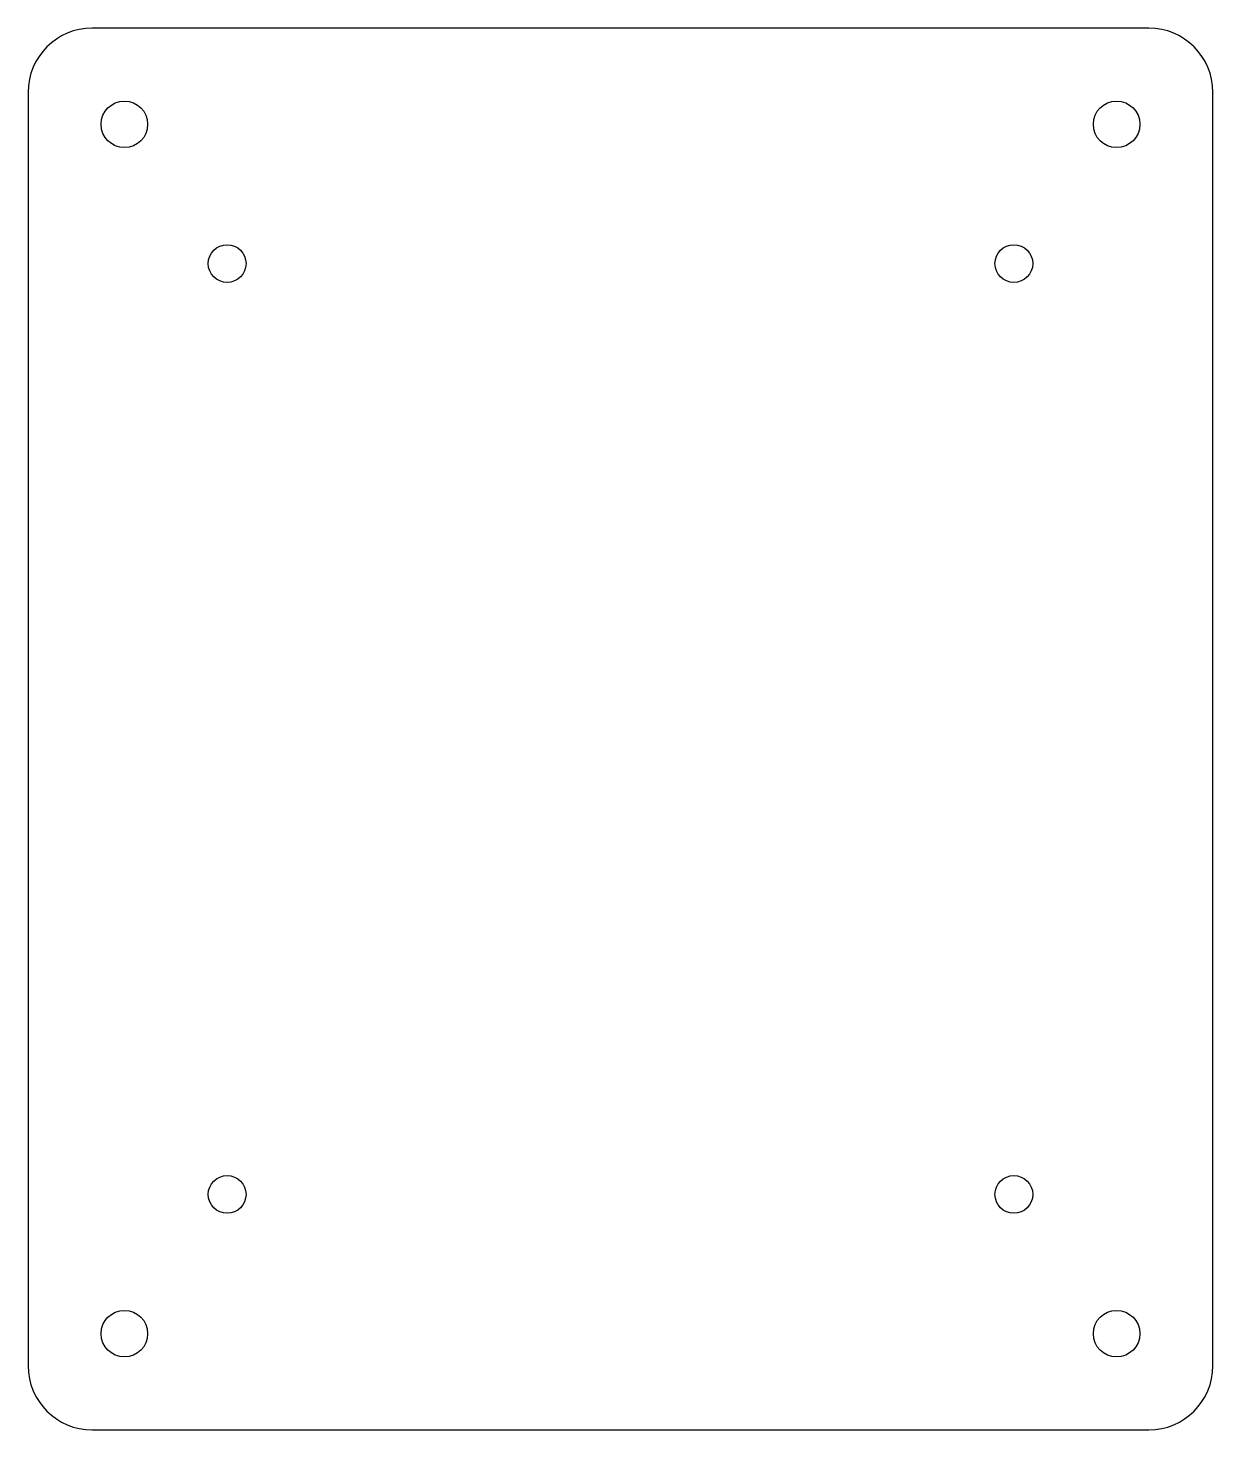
# Model space of a CAD drawing. Header units: millimetres. Extents: x -53.4 to 20.4, y -1006.2 to -918.8.
import ezdxf

# ---------------------------------------------------------------- set-up
doc = ezdxf.new("R2010")
doc.units = ezdxf.units.MM

msp = doc.modelspace()

# ---------------------------------------------------------------- linework, layer by layer
at = {"color": 7, "linetype": 'Continuous', "lineweight": 25}
for p, q in [((16.4, -918.816), (-49.4, -918.816)), ((-53.4, -922.816), (-53.4, -1002.171)), ((20.4, -1002.171), (20.4, -922.816)), ((-49.4, -1006.171), (16.4, -1006.171))]:
    msp.add_line(p, q, dxfattribs=at)
for centre, radius in [((-47.4, -924.816), 1.45), ((14.4, -924.816), 1.45), ((-41, -933.494), 1.175), ((8, -933.494), 1.175), ((-41, -991.494), 1.175), ((8, -991.494), 1.175), ((-47.4, -1000.171), 1.45), ((14.4, -1000.171), 1.45)]:
    msp.add_circle(centre, radius, dxfattribs=at)
for centre, start, end in [((-49.4, -922.816), 90, 180), ((16.4, -922.816), 0, 90), ((-49.4, -1002.171), 180, 270), ((16.4, -1002.171), 270, 0)]:
    msp.add_arc(centre, 4, start, end, dxfattribs=at)

doc.saveas('drawing.dxf')
